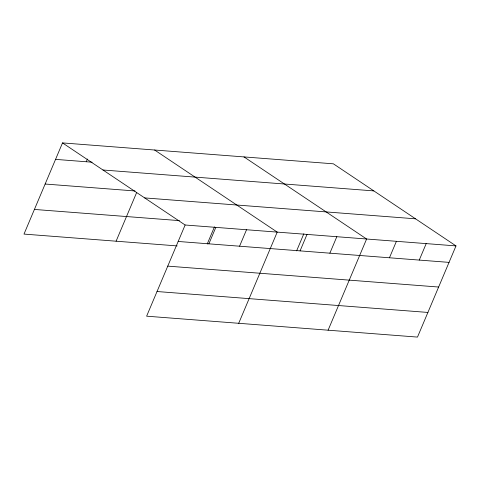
<?xml version="1.0" encoding="UTF-8"?>
<svg xmlns="http://www.w3.org/2000/svg" width="480" height="480" viewBox="0 0 480 480"><rect width="100%" height="100%" fill="white"/><g stroke="black" fill="none" stroke-linecap="round" stroke-linejoin="round"><path stroke-width="0.72" d="M456 245.91L185.13 225L146.616 316.182L417.486 337.092L456 245.91L333.384 163.818L62.514 142.908L24 234.09L177.18 245.916M86.256 161.748L87.42 159M116.094 241.2L136.662 192.516M207.222 243.99L214.452 226.866M208.872 243.834L215.826 227.37M239.568 246.204L246.528 229.74M238.71 323.286L277.224 232.11L154.614 150.018M296.604 250.89L303.84 233.772M300.066 250.878L307.02 234.408M329.862 253.176L336.816 236.712M328.098 330.192L366.612 239.01L243.996 156.918M389.454 257.778L396.408 241.308M419.25 260.076L426.204 243.612M55.56 159.378L92.106 162.198M102.978 169.998L373.848 190.908M45.144 184.032L135.048 190.974M144.666 197.91L415.536 218.82M34.416 209.436L179.4 220.626M178.176 241.464L449.046 262.38M167.76 266.124L438.63 287.034M157.026 291.522L427.902 312.438M62.514 142.908L185.13 225"/></g></svg>
